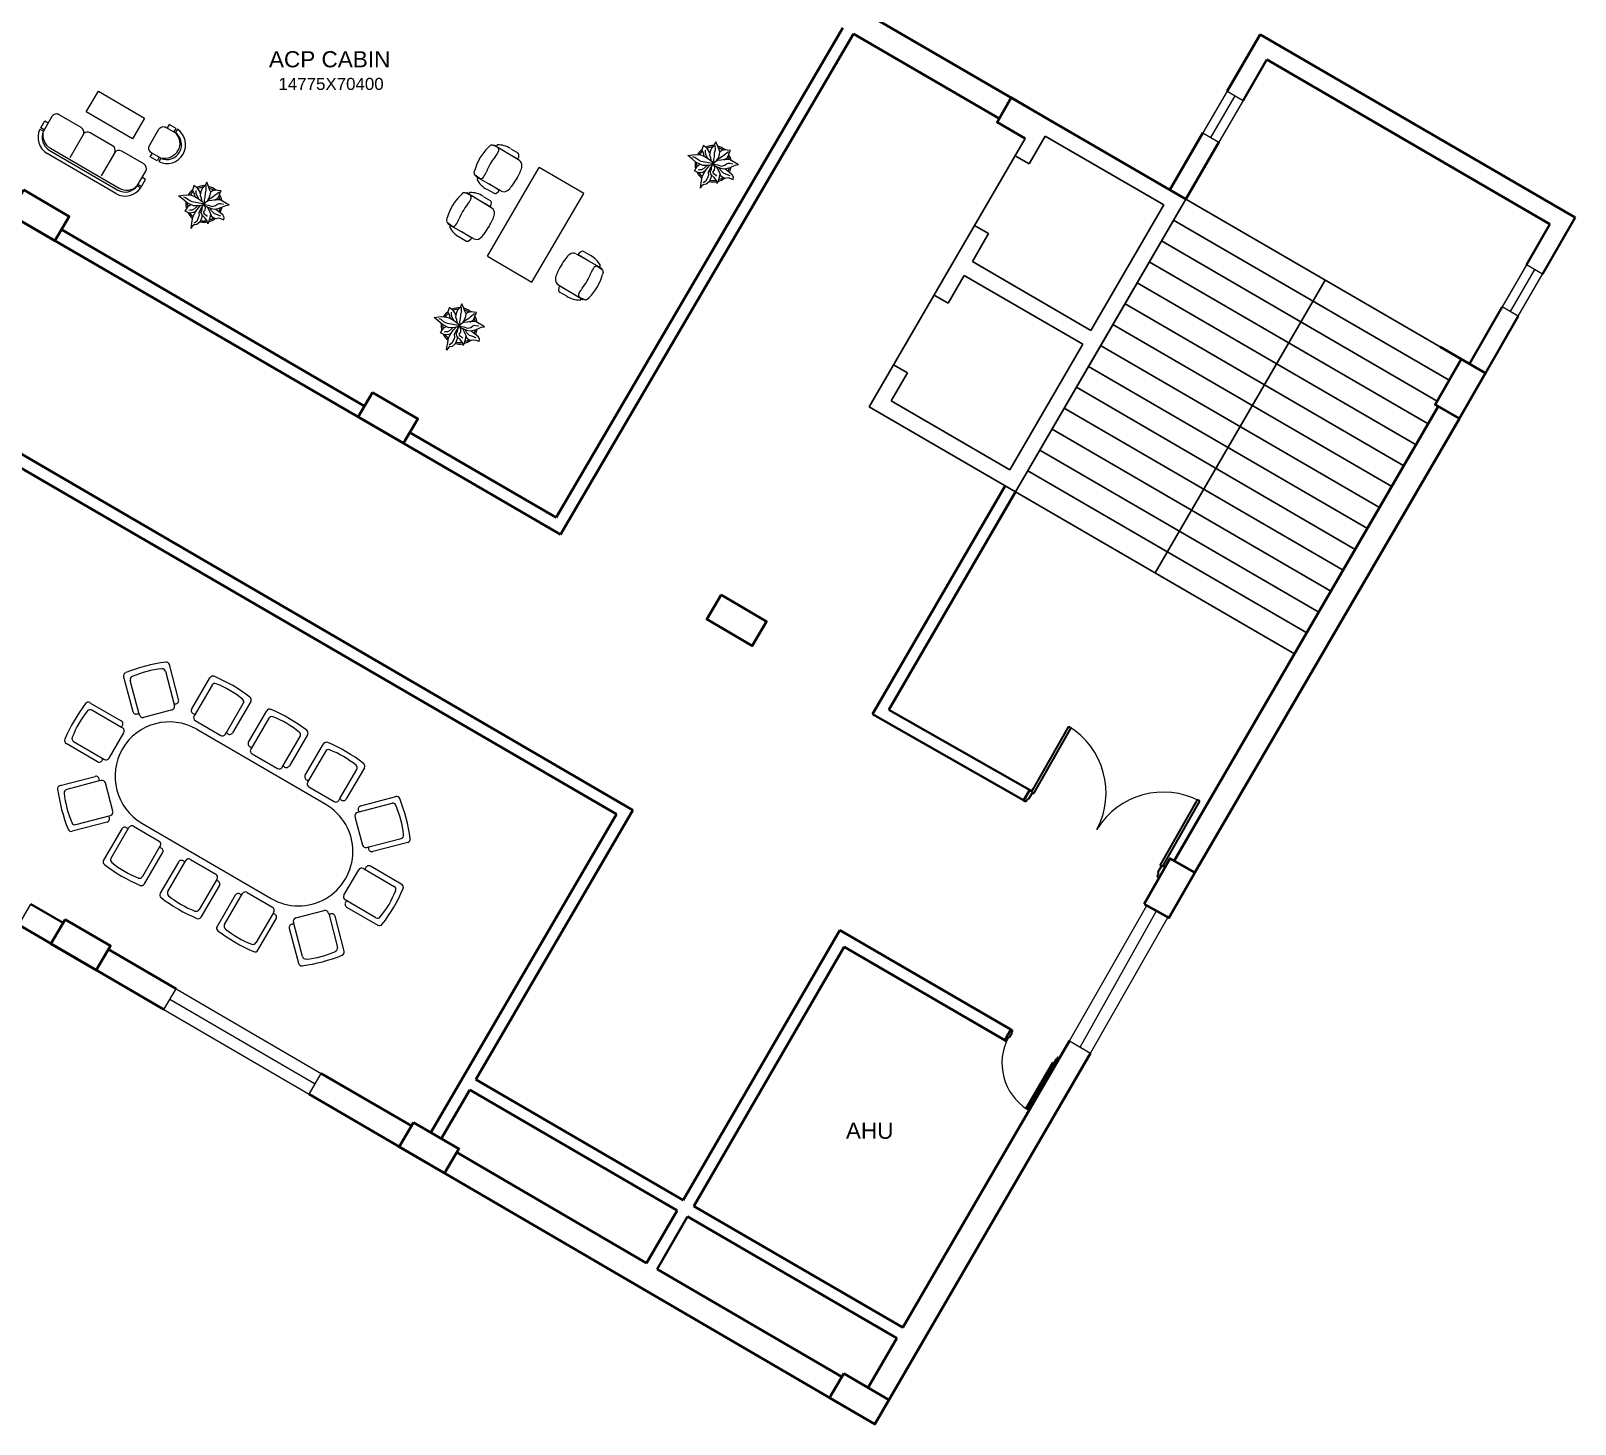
# Model space of a CAD drawing. Header units: millimetres. Extents: x 3079 to 579737, y 1565 to 1161826.
# Drawn here: x 127228 to 146378, y 418951 to 436235 of the extents above; entities that cross this region are included whole.
import ezdxf

# ---------------------------------------------------------------- set-up
doc = ezdxf.new("R2010")
doc.units = ezdxf.units.MM
for name, color, linetype, lineweight in [('1', 7, 'Continuous', 35), ('A_COL', 250, 'Continuous', 40), ('A_ELE1', 250, 'Continuous', 20), ('A_WIN-DOR', 250, 'Continuous', 30), ('IG-Area', 250, 'Continuous', 30), ('SILL', 251, 'Continuous', 18), ('WINDOW', 252, 'Continuous', 15)]:
    doc.layers.add(name, color=color, linetype=linetype, lineweight=lineweight)
doc.layers.add('FURNITURE', color=253, linetype='Continuous', lineweight=5, transparency=0.05)
doc.layers.add('TREES', color=72, linetype='Continuous', lineweight=5, transparency=0.05)
doc.styles.get("Standard").update_dxf_attribs({"font": 'arial.ttf'})

msp = doc.modelspace()

# ---------------------------------------------------------------- linework, layer by layer
for p, q in [((142261, 435372), (142261, 435372)), ((139734, 435204), (139734, 435204)), ((141550, 434149), (139734, 435204)), ((139558, 434901), (138679, 433388)), ((139807, 434930), (139606, 434584)), ((139807, 434930), (141277, 434076)), ((139606, 434584), (139433, 434685)), ((141550, 434149), (139439, 430516)), ((140495, 432333), (141550, 434149)), ((141549, 434147), (145008, 432138)), ((141277, 434076), (140372, 432520)), ((139103, 433720), (138931, 433820)), ((141399, 433888), (144815, 431903)), ((139103, 433720), (138903, 433374)), ((141248, 433629), (144666, 431643)), ((138679, 433388), (137624, 431572)), ((138903, 433374), (140372, 432520)), ((141097, 433369), (144556, 431360)), ((138802, 433201), (138601, 432855)), ((138802, 433201), (140272, 432347)), ((140946, 433110), (144405, 431100)), ((141169, 429511), (143279, 433143)), ((138601, 432855), (138428, 432956)), ((140796, 432850), (144254, 430841)), ((140645, 432591), (144104, 430582)), ((140272, 432347), (139368, 430791)), ((139440, 430517), (140495, 432333)), ((140495, 432333), (139440, 430517)), ((140494, 432332), (143953, 430322)), ((138099, 431991), (137926, 432091)), ((140344, 432072), (143802, 430063)), ((145008, 432138), (145009, 432139)), ((138099, 431991), (137898, 431645)), ((137898, 431645), (139368, 430791)), ((140193, 431813), (143651, 429803)), ((137624, 431572), (139440, 430517)), ((140042, 431553), (143501, 429544)), ((142898, 428506), (144681, 431576)), ((139891, 431294), (143350, 429285)), ((139741, 431035), (143199, 429025)), ((139590, 430775), (143049, 428766)), ((139439, 430516), (142898, 428506))]:
    msp.add_line(p, q)
at = {"layer": '1'}
for p, q in [((141550, 434149), (135063, 437918)), ((133742, 430197), (137298, 436273)), ((133795, 429989), (137427, 436197)), ((139235, 435147), (137427, 436197)), ((142063, 435488), (142472, 436192)), ((146378, 433921), (142472, 436192)), ((142261, 435372), (142555, 435878)), ((146064, 433837), (142555, 435878)), ((123915, 435730), (133795, 429989)), ((141351, 434264), (141761, 434969)), ((141550, 434149), (141960, 434853)), ((127310, 433757), (127311, 433757)), ((127607, 433771), (131366, 431581)), ((145773, 433331), (146064, 433837)), ((145972, 433215), (146378, 433921)), ((145069, 432103), (145475, 432810)), ((145268, 431989), (145673, 432695)), ((145268, 431989), (144706, 432315)), ((145117, 431729), (145117, 431729)), ((141407, 425940), (144681, 431576)), ((131928, 431254), (133742, 430197)), ((144944, 431425), (141661, 425795)), ((126766, 431187), (134694, 426568)), ((126687, 431053), (134490, 426516)), ((139310, 430593), (137663, 427758)), ((139440, 430517), (137869, 427813)), ((135892, 428771), (135892, 428771)), ((137869, 427813), (139641, 426803)), ((137663, 427758), (139567, 426673)), ((139614, 426819), (139539, 426689)), ((132187, 422567), (134490, 426516)), ((132746, 423227), (134694, 426568)), ((127228, 425402), (127627, 425169)), ((127077, 425143), (128877, 424093)), ((135317, 421731), (137261, 425077)), ((137261, 425077), (139380, 423845)), ((128188, 424842), (129028, 424352)), ((135447, 421656), (137315, 424871)), ((137315, 424871), (139327, 423702)), ((139304, 423715), (139380, 423845)), ((138042, 420148), (140108, 423705)), ((137693, 418951), (140367, 423554)), ((130828, 423302), (131946, 422650)), ((132746, 423227), (135317, 421731)), ((130677, 423043), (137693, 418951)), ((132317, 422492), (132670, 423097)), ((132670, 423097), (135242, 421601)), ((132507, 422323), (134862, 420949)), ((134862, 420949), (135242, 421601)), ((134993, 420873), (135371, 421526)), ((135371, 421526), (137966, 420018)), ((135447, 421656), (138042, 420148)), ((134993, 420873), (137283, 419538)), ((137610, 419405), (137966, 420018)), ((137844, 419210), (137844, 419210)), ((137434, 419102), (137434, 419102))]:
    msp.add_line(p, q, dxfattribs=at)
at = {"layer": 'A_COL'}
msp.add_lwpolyline([(139558, 434901), (139210, 435104), (139386, 435407), (139948, 435079)], dxfattribs=at)
for points in [[(127141, 434261), (126965, 433959), (127526, 433631), (127702, 433934)], [(144944, 431425), (144641, 431599), (144965, 432163), (145268, 431989)], [(131464, 431749), (131288, 431447), (131850, 431119), (132026, 431421)], [(135788, 429237), (135611, 428935), (136173, 428607), (136349, 428909)], [(141035, 425403), (141339, 425230), (141661, 425795), (141357, 425968)], [(127652, 425212), (127476, 424910), (128037, 424582), (128214, 424885)], [(131971, 422693), (131795, 422391), (132356, 422063), (132533, 422366)], [(137308, 419581), (137131, 419278), (137693, 418951), (137869, 419253)]]:
    msp.add_lwpolyline(points, close=True, dxfattribs=at)
at = {"layer": 'A_ELE1', "transparency": 33554687}
for centre, radius, start, end in [((139595, 426781), 966, 332.0667, 58.5824), ((141272, 425825), 966, 62.0665, 148.5823), ((139595, 426781), 966, 332.0666, 332.0667), ((139946, 423429), 676, 151.5846, 238.1004)]:
    msp.add_arc(centre, radius, start, end, dxfattribs=at)
at = {"layer": 'A_WIN-DOR', "transparency": 33554687}
for p, q in [((139635, 426792), (140098, 427605)), ((139667, 426774), (140130, 427587)), ((139614, 426819), (139539, 426689)), ((139539, 426689), (139567, 426673)), ((139567, 426673), (139590, 426713)), ((139590, 426713), (139602, 426706)), ((139602, 426706), (139647, 426785)), ((139641, 426803), (139614, 426819)), ((139641, 426803), (139658, 426832)), ((141230, 425883), (141693, 426696)), ((141261, 425865), (141725, 426679)), ((140448, 426329), (140448, 426329)), ((140448, 426329), (140448, 426329)), ((141268, 425877), (141284, 425905)), ((141194, 425746), (141216, 425786)), ((141221, 425730), (141194, 425746)), ((141204, 425793), (141250, 425872)), ((141216, 425786), (141204, 425793)), ((141296, 425861), (141221, 425730)), ((141268, 425877), (141296, 425861)), ((139391, 423801), (139359, 423746)), ((139399, 423833), (139383, 423806)), ((139383, 423806), (139391, 423801)), ((139346, 423743), (139327, 423754)), ((139351, 423750), (139346, 423743)), ((139895, 423434), (139566, 422868)), ((139917, 423421), (139588, 422855)), ((139913, 423413), (139901, 423394)), ((139941, 423481), (139909, 423426)), ((139913, 423413), (139932, 423402)), ((139932, 423402), (139985, 423493)), ((139950, 423477), (139941, 423481)), ((139966, 423504), (139950, 423477))]:
    msp.add_line(p, q, dxfattribs=at)
at = {"layer": 'A_WIN-DOR'}
for p, q in [((140098, 427605), (140130, 427587)), ((141725, 426679), (141693, 426696)), ((139327, 423754), (139380, 423845)), ((139380, 423845), (139399, 423833)), ((139966, 423504), (139985, 423493))]:
    msp.add_line(p, q, dxfattribs=at)
at = {"layer": 'A_WIN-DOR', "transparency": 33554687}
for points in [[(139635, 426792), (139667, 426774)], [(140448, 426329), (140448, 426329)], [(141261, 425865), (141230, 425883)], [(139351, 423750), (139359, 423746)], [(139917, 423421), (139895, 423434)]]:
    msp.add_lwpolyline(points, dxfattribs=at)
at = {"layer": 'FURNITURE'}
for p, q in [((127915, 435230), (128065, 435487)), ((128065, 435487), (128638, 435154)), ((127488, 435171), (127383, 434990)), ((127853, 435036), (127579, 435195)), ((128488, 434896), (127915, 435230)), ((128638, 435154), (128488, 434896)), ((127340, 435015), (127383, 434990)), ((127884, 434963), (127709, 434662)), ((128240, 434810), (127963, 434972)), ((129046, 435014), (129020, 434971)), ((128281, 434217), (127431, 434713)), ((127456, 434756), (128306, 434260)), ((127470, 434780), (128321, 434285)), ((128267, 434727), (128098, 434436)), ((128628, 434584), (128354, 434744)), ((132923, 434811), (132899, 434789)), ((133029, 434783), (132955, 434816)), ((132976, 434815), (132963, 434812)), ((133286, 434628), (132976, 434815)), ((133000, 434801), (133011, 434821)), ((133255, 434652), (133132, 434722)), ((133178, 434773), (133265, 434722)), ((133276, 434704), (133273, 434665)), ((128838, 434657), (128813, 434614)), ((132890, 433439), (133533, 434538)), ((134083, 434216), (133533, 434538)), ((128547, 434312), (128652, 434493)), ((132726, 434474), (132733, 434505)), ((132802, 434395), (132737, 434444)), ((132748, 434425), (132744, 434439)), ((133063, 434247), (132748, 434425)), ((132772, 434412), (132761, 434392)), ((133027, 434262), (132906, 434336)), ((128547, 434312), (128590, 434287)), ((132581, 434220), (132558, 434198)), ((132688, 434192), (132613, 434224)), ((132635, 434224), (132621, 434221)), ((132944, 434037), (132635, 434224)), ((132658, 434210), (132670, 434229)), ((132914, 434061), (132790, 434131)), ((132836, 434182), (132923, 434130)), ((132883, 434270), (132971, 434220)), ((132992, 434218), (133025, 434241)), ((133440, 433117), (134083, 434216)), ((132934, 434113), (132931, 434073)), ((132384, 433882), (132391, 433914)), ((132460, 433804), (132396, 433852)), ((132407, 433834), (132403, 433848)), ((132721, 433656), (132407, 433834)), ((132430, 433820), (132419, 433801)), ((132685, 433670), (132564, 433745)), ((132541, 433679), (132629, 433628)), ((132650, 433627), (132683, 433649)), ((132890, 433439), (133440, 433117)), ((133988, 433470), (134302, 433292)), ((134024, 433455), (134145, 433381)), ((134058, 433499), (134026, 433476)), ((134167, 433447), (134079, 433497)), ((134248, 433322), (134313, 433273)), ((134278, 433305), (134290, 433325)), ((134302, 433292), (134306, 433278)), ((134325, 433243), (134317, 433212)), ((133764, 433089), (134074, 432902)), ((133774, 433013), (133777, 433053)), ((133873, 432944), (133785, 432995)), ((133795, 433065), (133919, 432995)), ((134021, 432934), (134095, 432902)), ((134050, 432916), (134039, 432896)), ((134074, 432902), (134088, 432905)), ((134127, 432906), (134151, 432928)), ((128378, 428223), (128492, 427790)), ((128896, 428290), (129009, 427863)), ((129060, 427939), (128945, 428373)), ((129223, 427823), (129449, 428210)), ((128567, 427774), (128461, 428176)), ((129474, 428118), (129251, 427736)), ((127961, 427901), (128348, 427675)), ((128344, 427599), (127985, 427808)), ((128979, 427811), (128625, 427718)), ((129653, 427532), (129862, 427891)), ((129955, 427915), (129730, 427528)), ((128574, 427748), (128567, 427774)), ((129266, 427678), (129582, 427494)), ((129927, 427413), (130152, 427800)), ((130178, 427707), (129955, 427326)), ((128198, 427212), (128382, 427528)), ((128367, 427585), (128344, 427599)), ((130886, 426636), (129285, 427570)), ((129640, 427509), (129653, 427532)), ((130357, 427122), (130566, 427481)), ((130659, 427504), (130433, 427117)), ((128053, 427168), (127666, 427394)), ((127758, 427419), (128140, 427197)), ((129970, 427268), (130286, 427084)), ((130630, 427002), (130856, 427389)), ((130881, 427297), (130659, 426915)), ((130344, 427099), (130357, 427122)), ((131061, 426711), (131270, 427070)), ((131363, 427094), (131137, 426707)), ((127590, 426873), (128024, 426987)), ((128075, 426930), (127673, 426824)), ((128100, 426936), (128075, 426930)), ((128245, 426553), (128152, 426906)), ((130674, 426857), (130990, 426673)), ((131047, 426688), (131061, 426711)), ((131319, 426622), (131752, 426736)), ((127787, 426389), (128215, 426501)), ((131247, 426488), (131340, 426135)), ((131705, 426652), (131277, 426540)), ((128173, 426419), (127740, 426305)), ((128355, 426334), (128129, 425947)), ((128222, 425971), (128444, 426353)), ((128502, 426368), (128818, 426184)), ((128605, 426405), (130207, 425471)), ((128820, 426103), (128610, 425744)), ((128833, 426126), (128820, 426103)), ((131392, 426105), (131417, 426112)), ((131417, 426112), (131819, 426217)), ((131901, 426168), (131468, 426054)), ((128636, 425652), (128861, 426039)), ((129058, 425924), (128833, 425537)), ((128926, 425560), (129148, 425942)), ((129206, 425957), (129522, 425773)), ((129537, 425716), (129524, 425693)), ((131110, 425513), (131294, 425829)), ((131352, 425844), (131374, 425831)), ((131374, 425831), (131734, 425622)), ((131826, 425647), (131439, 425873)), ((129524, 425693), (129314, 425334)), ((129339, 425241), (129565, 425628)), ((129762, 425514), (129536, 425126)), ((129629, 425150), (129852, 425532)), ((129910, 425547), (130225, 425363)), ((130513, 425230), (130866, 425323)), ((131507, 425233), (131125, 425456)), ((131143, 425366), (131530, 425140)), ((130227, 425282), (130018, 424923)), ((130043, 424831), (130269, 425218)), ((130241, 425305), (130227, 425282)), ((130595, 424751), (130483, 425178)), ((130918, 425293), (130925, 425267)), ((130925, 425267), (131030, 424865)), ((131114, 424818), (131000, 425251)), ((130432, 425102), (130546, 424669))]:
    msp.add_line(p, q, dxfattribs=at)
for points in [[(127393, 435008), (127350, 435033), (127400, 435119), (127443, 435093)], [(129003, 434981), (129028, 435024), (128942, 435074), (128917, 435031)], [(128820, 434667), (128795, 434624), (128709, 434674), (128735, 434717)], [(128557, 434329), (128600, 434304), (128650, 434390), (128607, 434415)]]:
    msp.add_lwpolyline(points, dxfattribs=at)
for points in [[(128838, 434657), (128723, 434724, -0.414214), (128699, 434815), (128815, 435014, -0.414214), (128906, 435038), (129020, 434971)], [(129020, 434971, -0.755929), (128838, 434657, -0.755929)]]:
    msp.add_lwpolyline(points, format="xyb", dxfattribs=at)
for centre, radius, start, end in [((127545, 435138), 66.3, 59.7777, 149.7777), ((127548, 434913), 232, 153.8738, 239.7777), ((127548, 434913), 182, 154.9937, 239.7777), ((127565, 434943), 189, 165.6044, 239.7777), ((127820, 434978), 66.3, 346.3012, 59.7777), ((127930, 434914), 66.3, 59.7777, 133.2543), ((128915, 434822), 232, 243.8738, 55.6817), ((128915, 434822), 182, 244.9937, 54.5618), ((128207, 434753), 66.3, 336.5717, 59.7777), ((128320, 434687), 66.3, 59.7777, 142.9838), ((133339, 434341), 628, 134.4735, 164.852), ((132942, 434790), 28.4, 62.3658, 131.5107), ((132741, 434877), 318, 320.0874, 334.2518), ((133019, 434533), 288, 56.6933, 91.6054), ((132986, 434758), 45.2, 334.2505, 40.1242), ((132986, 434758), 45.2, 334.2505, 40.1242), ((133258, 434705), 17.9, 356.834, 67.989), ((128595, 434527), 66.3, 329.7777, 59.7777), ((133476, 434261), 641, 140.0875, 159.238), ((133261, 434663), 12.2, 243.5345, 3.0872), ((133244, 434567), 74.1, 352.4516, 55.4714), ((133144, 434573), 174, 331.8257, 354.9325), ((132753, 434468), 28.4, 167.8148, 236.9597), ((133015, 434526), 288, 207.7201, 242.6322), ((132803, 434445), 45.2, 259.2013, 325.075), ((132579, 434601), 318, 325.0737, 339.2381), ((132316, 434940), 1080, 323.9342, 335.3914), ((128398, 434418), 232, 239.7777, 325.6817), ((128398, 434418), 182, 239.7777, 324.5618), ((128416, 434448), 189, 239.7777, 313.9511), ((132998, 433750), 628, 134.4735, 164.852), ((132600, 434199), 28.4, 62.3658, 131.5107), ((132399, 434285), 318, 320.0874, 334.2518), ((132678, 433942), 288, 56.6933, 91.6054), ((132644, 434167), 45.2, 334.2505, 40.1242), ((132644, 434167), 45.2, 334.2505, 40.1242), ((132917, 434114), 17.9, 356.834, 67.989), ((132983, 434234), 17.9, 231.3365, 302.4915), ((133020, 434251), 12.2, 296.2384, 55.7911), ((133095, 434314), 74.1, 243.8542, 306.8739), ((133041, 434398), 174, 304.3931, 327.4999), ((133135, 433670), 641, 140.0875, 159.238), ((132919, 434072), 12.2, 243.5345, 3.0872), ((132902, 433976), 74.1, 352.4516, 55.4714), ((132802, 433982), 174, 331.8257, 354.9325), ((132412, 433877), 28.4, 167.8148, 236.9597), ((132674, 433935), 288, 207.7201, 242.6322), ((132461, 433854), 45.2, 259.2013, 325.075), ((132237, 434010), 318, 325.0737, 339.2381), ((131974, 434349), 1080, 323.9342, 335.3914), ((132641, 433642), 17.9, 231.3365, 302.4915), ((132678, 433660), 12.2, 296.2384, 55.7911), ((132754, 433722), 74.1, 243.8542, 306.8739), ((132700, 433807), 174, 304.3931, 327.4999), ((134734, 432777), 1080, 143.9342, 155.3914), ((134009, 433319), 174, 124.3931, 147.4999), ((133955, 433403), 74.1, 63.8542, 126.8739), ((134030, 433466), 12.2, 116.2384, 235.7911), ((134068, 433483), 17.9, 51.3365, 122.4915), ((134035, 433191), 288, 27.7201, 62.6322), ((133906, 433144), 174, 151.8257, 174.9325), ((133574, 433456), 641, 320.0875, 339.238), ((133711, 433376), 628, 314.4735, 344.852), ((134471, 433116), 318, 145.0737, 159.2381), ((134248, 433272), 45.2, 79.2013, 145.075), ((134297, 433249), 28.4, 347.8148, 56.9597), ((133807, 433150), 74.1, 172.4516, 235.4714), ((133792, 433012), 17.9, 176.834, 247.989), ((133789, 433054), 12.2, 63.5345, 183.0872), ((134065, 432959), 45.2, 154.2505, 220.1242), ((134065, 432959), 45.2, 154.2505, 220.1242), ((134310, 432840), 318, 140.0874, 154.2518), ((134031, 433184), 288, 236.6933, 271.6054), ((134109, 432927), 28.4, 242.3658, 311.5107), ((129170, 426369), 2053, 97.5708, 111.9252), ((128905, 428362), 42.1, 14.748, 97.5708), ((128419, 428234), 42.1, 111.9252, 194.748), ((128502, 428187), 42.1, 113.7449, 194.748), ((128973, 427117), 1211, 95.7512, 113.7449), ((128856, 428280), 42.1, 14.748, 95.7512), ((129485, 428189), 42.1, 66.9252, 149.748), ((128697, 426339), 2053, 52.5708, 66.9252), ((129510, 428097), 42.1, 68.7449, 149.748), ((129087, 427007), 1211, 50.7512, 68.7449), ((129537, 426642), 2053, 142.5708, 156.9252), ((127940, 427865), 42.1, 59.748, 142.5708), ((127964, 427772), 42.1, 59.748, 140.7512), ((128968, 427852), 42.1, 284.748, 14.748), ((129019, 427960), 73.8, 257.0907, 270.2782), ((129019, 427929), 42.1, 270.2782, 14.748), ((129259, 427802), 42.1, 149.748, 254.2178), ((129826, 427912), 42.1, 329.748, 50.7512), ((129919, 427936), 42.1, 329.748, 52.5708), ((130189, 427779), 42.1, 66.9252, 149.748), ((129401, 425929), 2053, 52.5708, 66.9252), ((128869, 427032), 1211, 140.7512, 158.7449), ((128945, 426988), 674, 59.748, 239.748), ((128327, 427639), 42.1, 315.2782, 59.748), ((128533, 427801), 42.1, 194.748, 299.2178), ((128517, 427828), 73.8, 299.2178, 312.4053), ((128615, 427759), 42.1, 194.748, 284.748), ((129288, 427715), 42.1, 149.748, 239.748), ((129268, 427832), 73.8, 254.2178, 267.4053), ((130214, 427686), 42.1, 68.7449, 149.748), ((129790, 426597), 1211, 50.7512, 68.7449), ((127687, 427431), 42.1, 156.9252, 239.748), ((127779, 427456), 42.1, 158.7449, 239.748), ((128305, 427661), 73.8, 302.0907, 315.2782), ((128345, 427549), 42.1, 329.748, 59.748), ((129603, 427531), 42.1, 239.748, 329.748), ((129716, 427571), 73.8, 212.0907, 225.2782), ((129693, 427549), 42.1, 225.2782, 329.748), ((130530, 427502), 42.1, 329.748, 50.7512), ((130623, 427525), 42.1, 329.748, 52.5708), ((129963, 427392), 42.1, 149.748, 254.2178), ((129991, 427304), 42.1, 149.748, 239.748), ((129972, 427422), 73.8, 254.2178, 267.4053), ((130893, 427368), 42.1, 66.9252, 149.748), ((130918, 427276), 42.1, 68.7449, 149.748), ((130104, 425518), 2053, 52.5708, 66.9252), ((130494, 426186), 1211, 50.7512, 68.7449), ((128074, 427205), 42.1, 239.748, 344.2178), ((128044, 427213), 73.8, 344.2178, 357.4053), ((128161, 427233), 42.1, 239.748, 329.748), ((130307, 427120), 42.1, 239.748, 329.748), ((130419, 427161), 73.8, 212.0907, 225.2782), ((130397, 427138), 42.1, 225.2782, 329.748), ((131234, 427092), 42.1, 329.748, 50.7512), ((131327, 427115), 42.1, 329.748, 52.5708), ((127601, 426832), 42.1, 104.748, 187.5708), ((128034, 426946), 42.1, 0.2782, 104.748), ((128003, 426946), 73.8, 347.0907, 0.2782), ((128111, 426895), 42.1, 14.748, 104.748), ((130667, 426981), 42.1, 149.748, 254.2178), ((130695, 426894), 42.1, 149.748, 239.748), ((130675, 427011), 73.8, 254.2178, 267.4053), ((129595, 427097), 2053, 187.5708, 201.9252), ((127683, 426783), 42.1, 104.748, 185.7512), ((128846, 426900), 1211, 185.7512, 203.7449), ((131011, 426710), 42.1, 239.748, 329.748), ((131123, 426750), 73.8, 212.0907, 225.2782), ((131101, 426728), 42.1, 225.2782, 329.748), ((131763, 426695), 42.1, 21.9252, 104.748), ((129897, 425944), 2053, 7.5708, 21.9252), ((128162, 426460), 42.1, 284.748, 29.2178), ((128135, 426445), 73.8, 29.2178, 42.4053), ((128204, 426542), 42.1, 284.748, 14.748), ((130547, 426054), 674, 239.748, 59.748), ((131288, 426499), 42.1, 104.748, 194.748), ((131329, 426581), 42.1, 104.748, 209.2178), ((131357, 426596), 73.8, 209.2178, 222.4053), ((131715, 426612), 42.1, 23.7449, 104.748), ((130645, 426141), 1211, 5.7512, 23.7449), ((127729, 426346), 42.1, 201.9252, 284.748), ((127776, 426429), 42.1, 203.7449, 284.748), ((128391, 426313), 42.1, 45.2782, 149.748), ((128369, 426291), 73.8, 32.0907, 45.2782), ((128481, 426331), 42.1, 59.748, 149.748), ((128797, 426147), 42.1, 329.748, 59.748), ((128816, 426030), 73.8, 74.2178, 87.4053), ((128825, 426060), 42.1, 329.748, 74.2178), ((131381, 426146), 42.1, 194.748, 284.748), ((131489, 426095), 73.8, 167.0907, 180.2782), ((131457, 426095), 42.1, 180.2782, 284.748), ((131808, 426258), 42.1, 284.748, 5.7512), ((131891, 426209), 42.1, 284.748, 7.5708), ((128165, 425926), 42.1, 149.748, 232.5708), ((129387, 427523), 2053, 232.5708, 246.9252), ((128258, 425950), 42.1, 149.748, 230.7512), ((128998, 426855), 1211, 230.7512, 248.7449), ((129095, 425903), 42.1, 45.2782, 149.748), ((129072, 425880), 73.8, 32.0907, 45.2782), ((129185, 425921), 42.1, 59.748, 149.748), ((128574, 425765), 42.1, 248.7449, 329.748), ((129500, 425737), 42.1, 329.748, 59.748), ((131330, 425808), 42.1, 59.748, 149.748), ((131448, 425828), 73.8, 164.2178, 177.4053), ((131418, 425836), 42.1, 59.748, 164.2178), ((128599, 425673), 42.1, 246.9252, 329.748), ((128869, 425516), 42.1, 149.748, 232.5708), ((128962, 425539), 42.1, 149.748, 230.7512), ((129701, 426444), 1211, 230.7512, 248.7449), ((129520, 425619), 73.8, 74.2178, 87.4053), ((129529, 425650), 42.1, 329.748, 74.2178), ((129798, 425492), 42.1, 45.2782, 149.748), ((129776, 425470), 73.8, 32.0907, 45.2782), ((129888, 425511), 42.1, 59.748, 149.748), ((131146, 425492), 42.1, 149.748, 239.748), ((130623, 426009), 1211, 320.7512, 338.7449), ((129955, 426399), 2053, 322.5708, 336.9252), ((131712, 425585), 42.1, 338.7449, 59.748), ((131805, 425611), 42.1, 336.9252, 59.748), ((130091, 427113), 2053, 232.5708, 246.9252), ((129278, 425355), 42.1, 248.7449, 329.748), ((130204, 425326), 42.1, 329.748, 59.748), ((130877, 425282), 42.1, 14.748, 104.748), ((131165, 425402), 42.1, 135.2782, 239.748), ((131187, 425380), 73.8, 122.0907, 135.2782), ((129303, 425263), 42.1, 246.9252, 329.748), ((129573, 425105), 42.1, 149.748, 232.5708), ((129666, 425129), 42.1, 149.748, 230.7512), ((130224, 425209), 73.8, 74.2178, 87.4053), ((130233, 425239), 42.1, 329.748, 74.2178), ((130473, 425113), 42.1, 90.2782, 194.748), ((130473, 425081), 73.8, 77.0907, 90.2782), ((130524, 425189), 42.1, 104.748, 194.748), ((130974, 425213), 73.8, 119.2178, 132.4053), ((130959, 425241), 42.1, 14.748, 119.2178), ((131528, 425270), 42.1, 239.748, 320.7512), ((131552, 425177), 42.1, 239.748, 322.5708), ((130795, 426702), 2053, 232.5708, 246.9252), ((130405, 426034), 1211, 230.7512, 248.7449), ((129981, 424945), 42.1, 248.7449, 329.748), ((130007, 424852), 42.1, 246.9252, 329.748), ((130322, 426673), 2053, 277.5708, 291.9252), ((130636, 424762), 42.1, 194.748, 275.7512), ((130519, 425924), 1211, 275.7512, 293.7449), ((130990, 424855), 42.1, 293.7449, 14.748), ((131073, 424807), 42.1, 291.9252, 14.748), ((130587, 424679), 42.1, 194.748, 277.5708)]:
    msp.add_arc(centre, radius, start, end, dxfattribs=at)
for p in [(133248, 434395), (132906, 433803), (133803, 433322)]:
    msp.add_point(p, dxfattribs=at)
at = {"layer": 'SILL'}
for p, q in [((142063, 435488), (141761, 434969)), ((142261, 435372), (141960, 434853)), ((145773, 433331), (145475, 432810)), ((145673, 432695), (145972, 433215)), ((140108, 423705), (141066, 425386)), ((140368, 423554), (141327, 425237)), ((129028, 424352), (130828, 423302)), ((128877, 424093), (130677, 423043))]:
    msp.add_line(p, q, dxfattribs=at)
at = {"layer": 'TREES'}
for p, q in [((135434, 434696), (135473, 434703)), ((135473, 434703), (135530, 434696)), ((135561, 434795), (135549, 434760)), ((135549, 434760), (135564, 434724)), ((135566, 434815), (135561, 434795)), ((135564, 434724), (135575, 434681)), ((135610, 434782), (135566, 434815)), ((135593, 434719), (135594, 434755)), ((135603, 434690), (135593, 434719)), ((135637, 434743), (135610, 434782)), ((135644, 434717), (135637, 434743)), ((135650, 434738), (135642, 434693)), ((135668, 434781), (135650, 434738)), ((135699, 434813), (135668, 434781)), ((135723, 434860), (135699, 434813)), ((135704, 434673), (135707, 434723)), ((135707, 434723), (135718, 434759)), ((135718, 434759), (135715, 434819)), ((135741, 434815), (135723, 434860)), ((135759, 434770), (135741, 434815)), ((135756, 434662), (135769, 434701)), ((135773, 434734), (135759, 434770)), ((135769, 434701), (135773, 434734)), ((135795, 434750), (135775, 434734)), ((135844, 434759), (135795, 434750)), ((135880, 434733), (135826, 434694)), ((135867, 434756), (135844, 434759)), ((135902, 434750), (135867, 434756)), ((135879, 434688), (135888, 434717)), ((135888, 434717), (135902, 434750)), ((135376, 434689), (135434, 434696)), ((135428, 434649), (135376, 434689)), ((135480, 434602), (135428, 434649)), ((135463, 434665), (135438, 434673)), ((135456, 434498), (135479, 434535)), ((135502, 434634), (135463, 434665)), ((135479, 434535), (135496, 434560)), ((135560, 434563), (135480, 434602)), ((135496, 434560), (135528, 434581)), ((135501, 434512), (135518, 434514)), ((135542, 434615), (135502, 434634)), ((135518, 434514), (135548, 434515)), ((135530, 434696), (135576, 434679)), ((135612, 434603), (135542, 434615)), ((135548, 434515), (135578, 434532)), ((135639, 434564), (135560, 434563)), ((135576, 434679), (135629, 434649)), ((135578, 434532), (135609, 434565)), ((135578, 434474), (135598, 434508)), ((135598, 434508), (135619, 434537)), ((135620, 434659), (135603, 434690)), ((135695, 434585), (135612, 434603)), ((135619, 434537), (135648, 434568)), ((135648, 434522), (135625, 434477)), ((135629, 434649), (135667, 434619)), ((135699, 434585), (135639, 434564)), ((135642, 434693), (135654, 434663)), ((135681, 434576), (135648, 434522)), ((135651, 434485), (135668, 434516)), ((135654, 434663), (135658, 434631)), ((135658, 434631), (135665, 434623)), ((135667, 434619), (135699, 434585)), ((135668, 434516), (135670, 434545)), ((135670, 434545), (135685, 434580)), ((135703, 434509), (135682, 434484)), ((135685, 434580), (135691, 434578)), ((135690, 434583), (135711, 434559)), ((135691, 434578), (135704, 434546)), ((135695, 434598), (135693, 434582)), ((135693, 434582), (135746, 434573)), ((135695, 434638), (135704, 434673)), ((135698, 434594), (135695, 434638)), ((135743, 434628), (135695, 434598)), ((135704, 434546), (135703, 434509)), ((135711, 434559), (135779, 434532)), ((135728, 434554), (135749, 434513)), ((135732, 434625), (135756, 434662)), ((135806, 434677), (135739, 434634)), ((135787, 434631), (135743, 434628)), ((135746, 434573), (135791, 434558)), ((135749, 434513), (135772, 434467)), ((135783, 434502), (135762, 434541)), ((135779, 434532), (135823, 434522)), ((135833, 434640), (135787, 434631)), ((135791, 434558), (135832, 434567)), ((135826, 434694), (135806, 434677)), ((135819, 434634), (135861, 434659)), ((135823, 434522), (135866, 434533)), ((135832, 434567), (135856, 434587)), ((135891, 434639), (135833, 434640)), ((135854, 434507), (135839, 434520)), ((135892, 434480), (135854, 434507)), ((135856, 434587), (135879, 434594)), ((135861, 434659), (135879, 434688)), ((135866, 434533), (135901, 434542)), ((135879, 434594), (135896, 434592)), ((135969, 434595), (135891, 434639)), ((135896, 434592), (135933, 434584)), ((135901, 434542), (135960, 434568)), ((135960, 434568), (136001, 434576)), ((136001, 434576), (135969, 434595)), ((129250, 434315), (129246, 434295)), ((129295, 434282), (129250, 434315)), ((129408, 434360), (129383, 434313)), ((129403, 434259), (129400, 434319)), ((129426, 434315), (129408, 434360)), ((129443, 434269), (129426, 434315)), ((135481, 434488), (135456, 434498)), ((135510, 434474), (135481, 434488)), ((135559, 434480), (135510, 434474)), ((135532, 434285), (135534, 434316)), ((135534, 434316), (135546, 434377)), ((135546, 434377), (135557, 434438)), ((135566, 434327), (135546, 434307)), ((135557, 434438), (135578, 434474)), ((135590, 434497), (135559, 434480)), ((135599, 434372), (135566, 434349)), ((135603, 434332), (135566, 434327)), ((135623, 434426), (135599, 434372)), ((135638, 434362), (135603, 434332)), ((135631, 434446), (135623, 434426)), ((135625, 434477), (135631, 434446)), ((135658, 434413), (135638, 434362)), ((135665, 434448), (135651, 434485)), ((135669, 434452), (135658, 434413)), ((135700, 434417), (135665, 434448)), ((135682, 434484), (135691, 434464)), ((135691, 434464), (135718, 434449)), ((135729, 434380), (135700, 434417)), ((135718, 434449), (135732, 434432)), ((135737, 434341), (135729, 434380)), ((135750, 434376), (135737, 434341)), ((135764, 434414), (135750, 434376)), ((135772, 434467), (135764, 434414)), ((135770, 434461), (135785, 434437)), ((135817, 434468), (135783, 434502)), ((135785, 434437), (135812, 434414)), ((135812, 434414), (135841, 434408)), ((135845, 434457), (135817, 434468)), ((135841, 434408), (135871, 434415)), ((135898, 434437), (135845, 434457)), ((135871, 434415), (135896, 434409)), ((135926, 434451), (135892, 434480)), ((135896, 434409), (135930, 434395)), ((135942, 434420), (135926, 434451)), ((135930, 434395), (135937, 434392)), ((135937, 434392), (135942, 434420)), ((129060, 434189), (129118, 434196)), ((129112, 434149), (129060, 434189)), ((129164, 434102), (129112, 434149)), ((129118, 434196), (129158, 434203)), ((129147, 434165), (129123, 434172)), ((129187, 434134), (129147, 434165)), ((129158, 434203), (129214, 434196)), ((129227, 434115), (129187, 434134)), ((129214, 434196), (129260, 434179)), ((129246, 434295), (129233, 434260)), ((129233, 434260), (129248, 434224)), ((129248, 434224), (129260, 434181)), ((129260, 434179), (129313, 434149)), ((129277, 434219), (129279, 434255)), ((129288, 434190), (129277, 434219)), ((129305, 434159), (129288, 434190)), ((129321, 434243), (129295, 434282)), ((129313, 434149), (129351, 434119)), ((129329, 434217), (129321, 434243)), ((129334, 434238), (129326, 434193)), ((129326, 434193), (129339, 434163)), ((129352, 434281), (129334, 434238)), ((129339, 434163), (129343, 434131)), ((129343, 434131), (129349, 434123)), ((129383, 434313), (129352, 434281)), ((129379, 434138), (129388, 434172)), ((129383, 434093), (129379, 434138)), ((129427, 434128), (129380, 434098)), ((129388, 434172), (129392, 434223)), ((129392, 434223), (129403, 434259)), ((129417, 434125), (129440, 434162)), ((129490, 434177), (129424, 434134)), ((129472, 434131), (129427, 434128)), ((129440, 434162), (129453, 434201)), ((129458, 434234), (129443, 434269)), ((129453, 434201), (129458, 434234)), ((129480, 434250), (129460, 434234)), ((129518, 434140), (129472, 434131)), ((129529, 434259), (129480, 434250)), ((129510, 434194), (129490, 434177)), ((129504, 434134), (129545, 434159)), ((129565, 434233), (129510, 434194)), ((129575, 434139), (129518, 434140)), ((129551, 434256), (129529, 434259)), ((129545, 434159), (129563, 434188)), ((129587, 434250), (129551, 434256)), ((129563, 434188), (129573, 434217)), ((129573, 434217), (129587, 434250)), ((129653, 434095), (129575, 434139)), ((135546, 434307), (135532, 434285)), ((129140, 433998), (129164, 434035)), ((129165, 433987), (129140, 433998)), ((129245, 434063), (129164, 434102)), ((129164, 434035), (129180, 434060)), ((129194, 433974), (129165, 433987)), ((129180, 434060), (129213, 434080)), ((129185, 434011), (129202, 434014)), ((129244, 433980), (129194, 433974)), ((129202, 434014), (129233, 434015)), ((129296, 434103), (129227, 434115)), ((129230, 433877), (129241, 433938)), ((129233, 434015), (129262, 434032)), ((129241, 433938), (129262, 433974)), ((129274, 433997), (129244, 433980)), ((129323, 434064), (129245, 434063)), ((129262, 434032), (129294, 434064)), ((129262, 433974), (129282, 434007)), ((129282, 434007), (129303, 434036)), ((129380, 434085), (129296, 434103)), ((129303, 434036), (129332, 434067)), ((129315, 433945), (129308, 433926)), ((129333, 434022), (129310, 433977)), ((129310, 433977), (129315, 433945)), ((129383, 434084), (129323, 434064)), ((129366, 434076), (129333, 434022)), ((129335, 433985), (129352, 434016)), ((129350, 433948), (129335, 433985)), ((129353, 433952), (129343, 433912)), ((129385, 433916), (129350, 433948)), ((129351, 434119), (129383, 434084)), ((129352, 434016), (129354, 434045)), ((129354, 434045), (129369, 434080)), ((129387, 434008), (129366, 433984)), ((129366, 433984), (129376, 433964)), ((129369, 434080), (129375, 434078)), ((129374, 434083), (129395, 434059)), ((129375, 434078), (129388, 434046)), ((129376, 433964), (129402, 433949)), ((129380, 434098), (129378, 434082)), ((129378, 434082), (129430, 434073)), ((129388, 434046), (129387, 434008)), ((129395, 434059), (129464, 434032)), ((129402, 433949), (129416, 433932)), ((129412, 434054), (129434, 434013)), ((129430, 434073), (129476, 434058)), ((129434, 434013), (129457, 433967)), ((129467, 434002), (129446, 434041)), ((129457, 433967), (129448, 433913)), ((129455, 433961), (129469, 433937)), ((129464, 434032), (129507, 434022)), ((129501, 433968), (129467, 434002)), ((129469, 433937), (129497, 433914)), ((129476, 434058), (129516, 434067)), ((129530, 433957), (129501, 433968)), ((129507, 434022), (129550, 434033)), ((129516, 434067), (129541, 434086)), ((129538, 434007), (129523, 434020)), ((129583, 433937), (129530, 433957)), ((129576, 433979), (129538, 434007)), ((129541, 434086), (129564, 434094)), ((129550, 434033), (129585, 434042)), ((129564, 434094), (129580, 434092)), ((129610, 433951), (129576, 433979)), ((129580, 434092), (129617, 434084)), ((129585, 434042), (129645, 434068)), ((129626, 433920), (129610, 433951)), ((129645, 434068), (129686, 434076)), ((129686, 434076), (129653, 434095)), ((129216, 433785), (129219, 433816)), ((129230, 433807), (129216, 433785)), ((129219, 433816), (129230, 433877)), ((129251, 433827), (129230, 433807)), ((129284, 433872), (129250, 433849)), ((129287, 433831), (129251, 433827)), ((129308, 433926), (129284, 433872)), ((129322, 433862), (129287, 433831)), ((129343, 433912), (129322, 433862)), ((129413, 433880), (129385, 433916)), ((129422, 433841), (129413, 433880)), ((129435, 433876), (129422, 433841)), ((129448, 433913), (129435, 433876)), ((129497, 433914), (129526, 433908)), ((129526, 433908), (129555, 433915)), ((129555, 433915), (129580, 433909)), ((129580, 433909), (129614, 433895)), ((129614, 433895), (129621, 433892)), ((129621, 433892), (129626, 433920)), ((132412, 432785), (132400, 432749)), ((132417, 432805), (132412, 432785)), ((132461, 432772), (132417, 432805)), ((132550, 432802), (132519, 432771)), ((132574, 432849), (132550, 432802)), ((132569, 432748), (132566, 432809)), ((132592, 432805), (132574, 432849)), ((132610, 432759), (132592, 432805)), ((132227, 432679), (132285, 432686)), ((132279, 432639), (132227, 432679)), ((132331, 432591), (132279, 432639)), ((132285, 432686), (132324, 432693)), ((132314, 432655), (132290, 432662)), ((132354, 432623), (132314, 432655)), ((132324, 432693), (132381, 432685)), ((132393, 432604), (132354, 432623)), ((132381, 432685), (132427, 432669)), ((132463, 432592), (132393, 432604)), ((132400, 432749), (132415, 432714)), ((132415, 432714), (132426, 432670)), ((132427, 432669), (132480, 432639)), ((132444, 432708), (132445, 432744)), ((132454, 432680), (132444, 432708)), ((132472, 432648), (132454, 432680)), ((132488, 432732), (132461, 432772)), ((132546, 432575), (132463, 432592)), ((132480, 432639), (132518, 432609)), ((132495, 432707), (132488, 432732)), ((132501, 432728), (132493, 432683)), ((132493, 432683), (132505, 432653)), ((132519, 432771), (132501, 432728)), ((132505, 432653), (132509, 432621)), ((132509, 432621), (132516, 432613)), ((132518, 432609), (132550, 432574)), ((132546, 432628), (132555, 432662)), ((132550, 432583), (132546, 432628)), ((132594, 432618), (132547, 432587)), ((132555, 432662), (132558, 432712)), ((132558, 432712), (132569, 432748)), ((132583, 432614), (132607, 432652)), ((132657, 432667), (132590, 432624)), ((132638, 432621), (132594, 432618)), ((132607, 432652), (132620, 432691)), ((132624, 432724), (132610, 432759)), ((132620, 432691), (132624, 432724)), ((132646, 432740), (132626, 432723)), ((132684, 432629), (132638, 432621)), ((132695, 432748), (132646, 432740)), ((132677, 432683), (132657, 432667)), ((132670, 432623), (132712, 432648)), ((132731, 432723), (132677, 432683)), ((132742, 432628), (132684, 432629)), ((132718, 432746), (132695, 432748)), ((132712, 432648), (132730, 432678)), ((132753, 432740), (132718, 432746)), ((132730, 432678), (132739, 432706)), ((132739, 432706), (132753, 432740)), ((132820, 432584), (132742, 432628)), ((132307, 432487), (132330, 432525)), ((132332, 432477), (132307, 432487)), ((132330, 432525), (132347, 432549)), ((132411, 432553), (132331, 432591)), ((132361, 432463), (132332, 432477)), ((132347, 432549), (132379, 432570)), ((132352, 432501), (132369, 432504)), ((132410, 432470), (132361, 432463)), ((132369, 432504), (132399, 432505)), ((132397, 432367), (132408, 432427)), ((132399, 432505), (132429, 432521)), ((132408, 432427), (132429, 432463)), ((132441, 432486), (132410, 432470)), ((132490, 432554), (132411, 432553)), ((132429, 432521), (132461, 432554)), ((132429, 432463), (132449, 432497)), ((132449, 432497), (132470, 432526)), ((132475, 432415), (132450, 432361)), ((132470, 432526), (132499, 432557)), ((132482, 432435), (132475, 432415)), ((132499, 432511), (132476, 432467)), ((132476, 432467), (132482, 432435)), ((132509, 432402), (132489, 432352)), ((132550, 432574), (132490, 432554)), ((132533, 432566), (132499, 432511)), ((132502, 432475), (132519, 432506)), ((132516, 432438), (132502, 432475)), ((132520, 432442), (132509, 432402)), ((132551, 432406), (132516, 432438)), ((132519, 432506), (132521, 432534)), ((132521, 432534), (132536, 432569)), ((132554, 432498), (132533, 432474)), ((132533, 432474), (132542, 432454)), ((132536, 432569), (132542, 432567)), ((132541, 432572), (132562, 432549)), ((132542, 432567), (132555, 432536)), ((132542, 432454), (132569, 432438)), ((132547, 432587), (132544, 432572)), ((132544, 432572), (132597, 432562)), ((132580, 432370), (132551, 432406)), ((132555, 432536), (132554, 432498)), ((132562, 432549), (132630, 432522)), ((132569, 432438), (132583, 432422)), ((132579, 432543), (132600, 432502)), ((132597, 432562), (132642, 432547)), ((132600, 432502), (132623, 432456)), ((132615, 432403), (132602, 432365)), ((132634, 432491), (132613, 432531)), ((132623, 432456), (132615, 432403)), ((132621, 432451), (132636, 432426)), ((132630, 432522), (132674, 432512)), ((132668, 432457), (132634, 432491)), ((132636, 432426), (132663, 432403)), ((132642, 432547), (132683, 432556)), ((132663, 432403), (132692, 432398)), ((132697, 432446), (132668, 432457)), ((132674, 432512), (132717, 432522)), ((132683, 432556), (132707, 432576)), ((132705, 432497), (132690, 432510)), ((132692, 432398), (132722, 432404)), ((132749, 432427), (132697, 432446)), ((132743, 432469), (132705, 432497)), ((132707, 432576), (132730, 432584)), ((132717, 432522), (132752, 432532)), ((132722, 432404), (132747, 432399)), ((132730, 432584), (132747, 432581)), ((132777, 432440), (132743, 432469)), ((132747, 432581), (132784, 432574)), ((132752, 432532), (132811, 432558)), ((132793, 432410), (132777, 432440)), ((132788, 432382), (132793, 432410)), ((132811, 432558), (132852, 432565)), ((132852, 432565), (132820, 432584)), ((132383, 432275), (132385, 432306)), ((132397, 432296), (132383, 432275)), ((132385, 432306), (132397, 432367)), ((132417, 432317), (132397, 432296)), ((132450, 432361), (132417, 432338)), ((132454, 432321), (132417, 432317)), ((132489, 432352), (132454, 432321)), ((132588, 432331), (132580, 432370)), ((132602, 432365), (132588, 432331)), ((132747, 432399), (132781, 432384)), ((132781, 432384), (132788, 432382))]:
    msp.add_line(p, q, dxfattribs=at)
for centre, radius, start, end in [((135690, 434586), 226, 128.3629, 149.521), ((135690, 434586), 207, 130.4326, 147.2825), ((135690, 434586), 226, 88.1222, 114.2309), ((135690, 434586), 207, 93.1635, 111.8523), ((135690, 434586), 226, 49.4805, 75.9048), ((135690, 434586), 207, 53.9653, 72.1795), ((135690, 434586), 226, 10.4373, 31.116), ((135690, 434586), 226, 172.7536, 195.624), ((135690, 434586), 207, 176.0529, 190.9116), ((135690, 434586), 207, 14.8602, 27.279), ((135690, 434586), 207, 333.0467, 347.177), ((135690, 434586), 226, 332.2797, 350.233), ((135690, 434586), 226, 206.733, 232.0718), ((135690, 434586), 207, 212.4666, 229.3113), ((135690, 434586), 226, 256.8997, 280.7583), ((135690, 434586), 207, 257.7632, 280.3538), ((135690, 434586), 226, 284.5788, 308.9571), ((135690, 434586), 207, 288.2523, 305.1114), ((129375, 434086), 226, 128.3629, 149.521), ((129375, 434086), 207, 130.4326, 147.2825), ((129375, 434086), 226, 88.1222, 114.2309), ((129375, 434086), 207, 93.1635, 111.8523), ((129375, 434086), 226, 49.4805, 75.9048), ((129375, 434086), 207, 53.9653, 72.1795), ((129375, 434086), 207, 14.8602, 27.279), ((129375, 434086), 226, 10.4373, 31.116), ((129375, 434086), 226, 172.7536, 195.624), ((129375, 434086), 207, 176.0529, 190.9116), ((129375, 434086), 226, 206.733, 232.0718), ((129375, 434086), 207, 212.4666, 229.3113), ((129375, 434086), 207, 333.0467, 347.177), ((129375, 434086), 226, 332.2797, 350.233), ((129375, 434086), 226, 256.8997, 280.7583), ((129375, 434086), 207, 257.7632, 280.3538), ((129375, 434086), 226, 284.5788, 308.9571), ((129375, 434086), 207, 288.2523, 305.1114), ((132541, 432575), 226, 88.1222, 114.2309), ((132541, 432575), 226, 49.4805, 75.9048), ((132541, 432575), 226, 172.7536, 195.624), ((132541, 432575), 226, 128.3629, 149.521), ((132541, 432575), 207, 130.4326, 147.2825), ((132541, 432575), 207, 93.1635, 111.8523), ((132541, 432575), 207, 53.9653, 72.1795), ((132541, 432575), 207, 14.8602, 27.279), ((132541, 432575), 226, 10.4373, 31.116), ((132541, 432575), 207, 176.0529, 190.9116), ((132541, 432575), 226, 206.733, 232.0718), ((132541, 432575), 207, 212.4666, 229.3113), ((132541, 432575), 207, 288.2523, 305.1114), ((132541, 432575), 207, 333.0467, 347.177), ((132541, 432575), 226, 332.2797, 350.233), ((132541, 432575), 226, 256.8997, 280.7583), ((132541, 432575), 207, 257.7632, 280.3538), ((132541, 432575), 226, 284.5788, 308.9571)]:
    msp.add_arc(centre, radius, start, end, dxfattribs=at)
at = {"layer": 'WINDOW'}
for p, q in [((142063, 435488), (142261, 435372)), ((141860, 434911), (142162, 435430)), ((141761, 434969), (141960, 434853)), ((145873, 433273), (145571, 432754)), ((145972, 433215), (145773, 433331)), ((145671, 432696), (145472, 432812)), ((127077, 425143), (127228, 425402)), ((140238, 423629), (141187, 425317)), ((128877, 424093), (129028, 424352)), ((128952, 424222), (130752, 423173)), ((140108, 423705), (140368, 423554)), ((130677, 423043), (130828, 423302))]:
    msp.add_line(p, q, dxfattribs=at)

# ---------------------------------------------------------------- texts
at = {"layer": 'IG-Area', "attachment_point": 1}
for s, insert, char_height in [('ACP CABIN  ', (130180, 435983), 200), ('14775X70400', (130298, 435652), 150), ('AHU', (137335, 422691), 200)]:
    msp.add_mtext_dynamic_manual_height_columns(s, width=38356.19, gutter_width=12.5, heights=[0], dxfattribs=dict(at, insert=insert, char_height=char_height))

doc.saveas('drawing.dxf')
